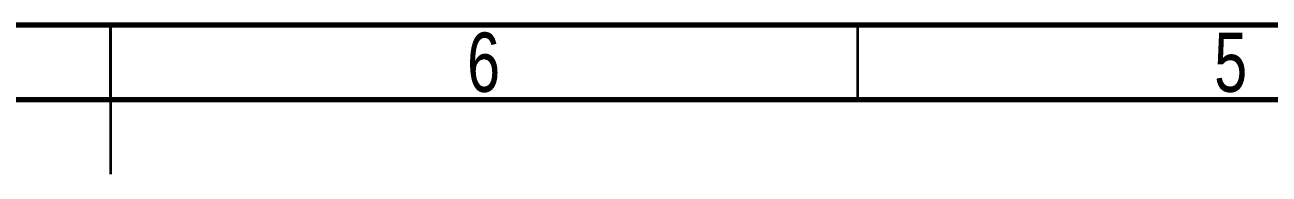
# Model space of a CAD drawing. Header units: millimetres. Extents: x 0.015 to 0.589, y 0.005 to 0.415.
# Drawn here: x 0.2963 to 0.3795, y 0.405 to 0.415 of the extents above; entities that cross this region are included whole.
import ezdxf

# ---------------------------------------------------------------- set-up
doc = ezdxf.new("R2010")
doc.units = ezdxf.units.MM
doc.styles.add('SLDTEXTSTYLE0', font='TXT', dxfattribs={"width": 0.75})

msp = doc.modelspace()

# ---------------------------------------------------------------- linework, layer by layer
at = {"color": 7, "linetype": 'Continuous', "lineweight": 70}
for p, q in [((0.015, 0.415), (0.589, 0.415)), ((0.02, 0.41), (0.584, 0.41))]:
    msp.add_line(p, q, dxfattribs=at)
at = {"color": 7, "linetype": 'Continuous', "lineweight": 35}
for p, q in [((0.302, 0.415), (0.302, 0.405)), ((0.302, 0.41), (0.302, 0.415)), ((0.352, 0.41), (0.352, 0.415))]:
    msp.add_line(p, q, dxfattribs=at)

# ---------------------------------------------------------------- texts
at = {"color": 7, "linetype": 'Continuous', "lineweight": 0, "char_height": 0.003968749999999999, "attachment_point": 2, "style": 'SLDTEXTSTYLE0'}
for s, insert in [('6', (0.3269600369464606, 0.4144810290629315)), ('5', (0.3769600369464606, 0.4144810290629316))]:
    msp.add_mtext(s, dxfattribs=dict(at, insert=insert))

doc.saveas('drawing.dxf')
